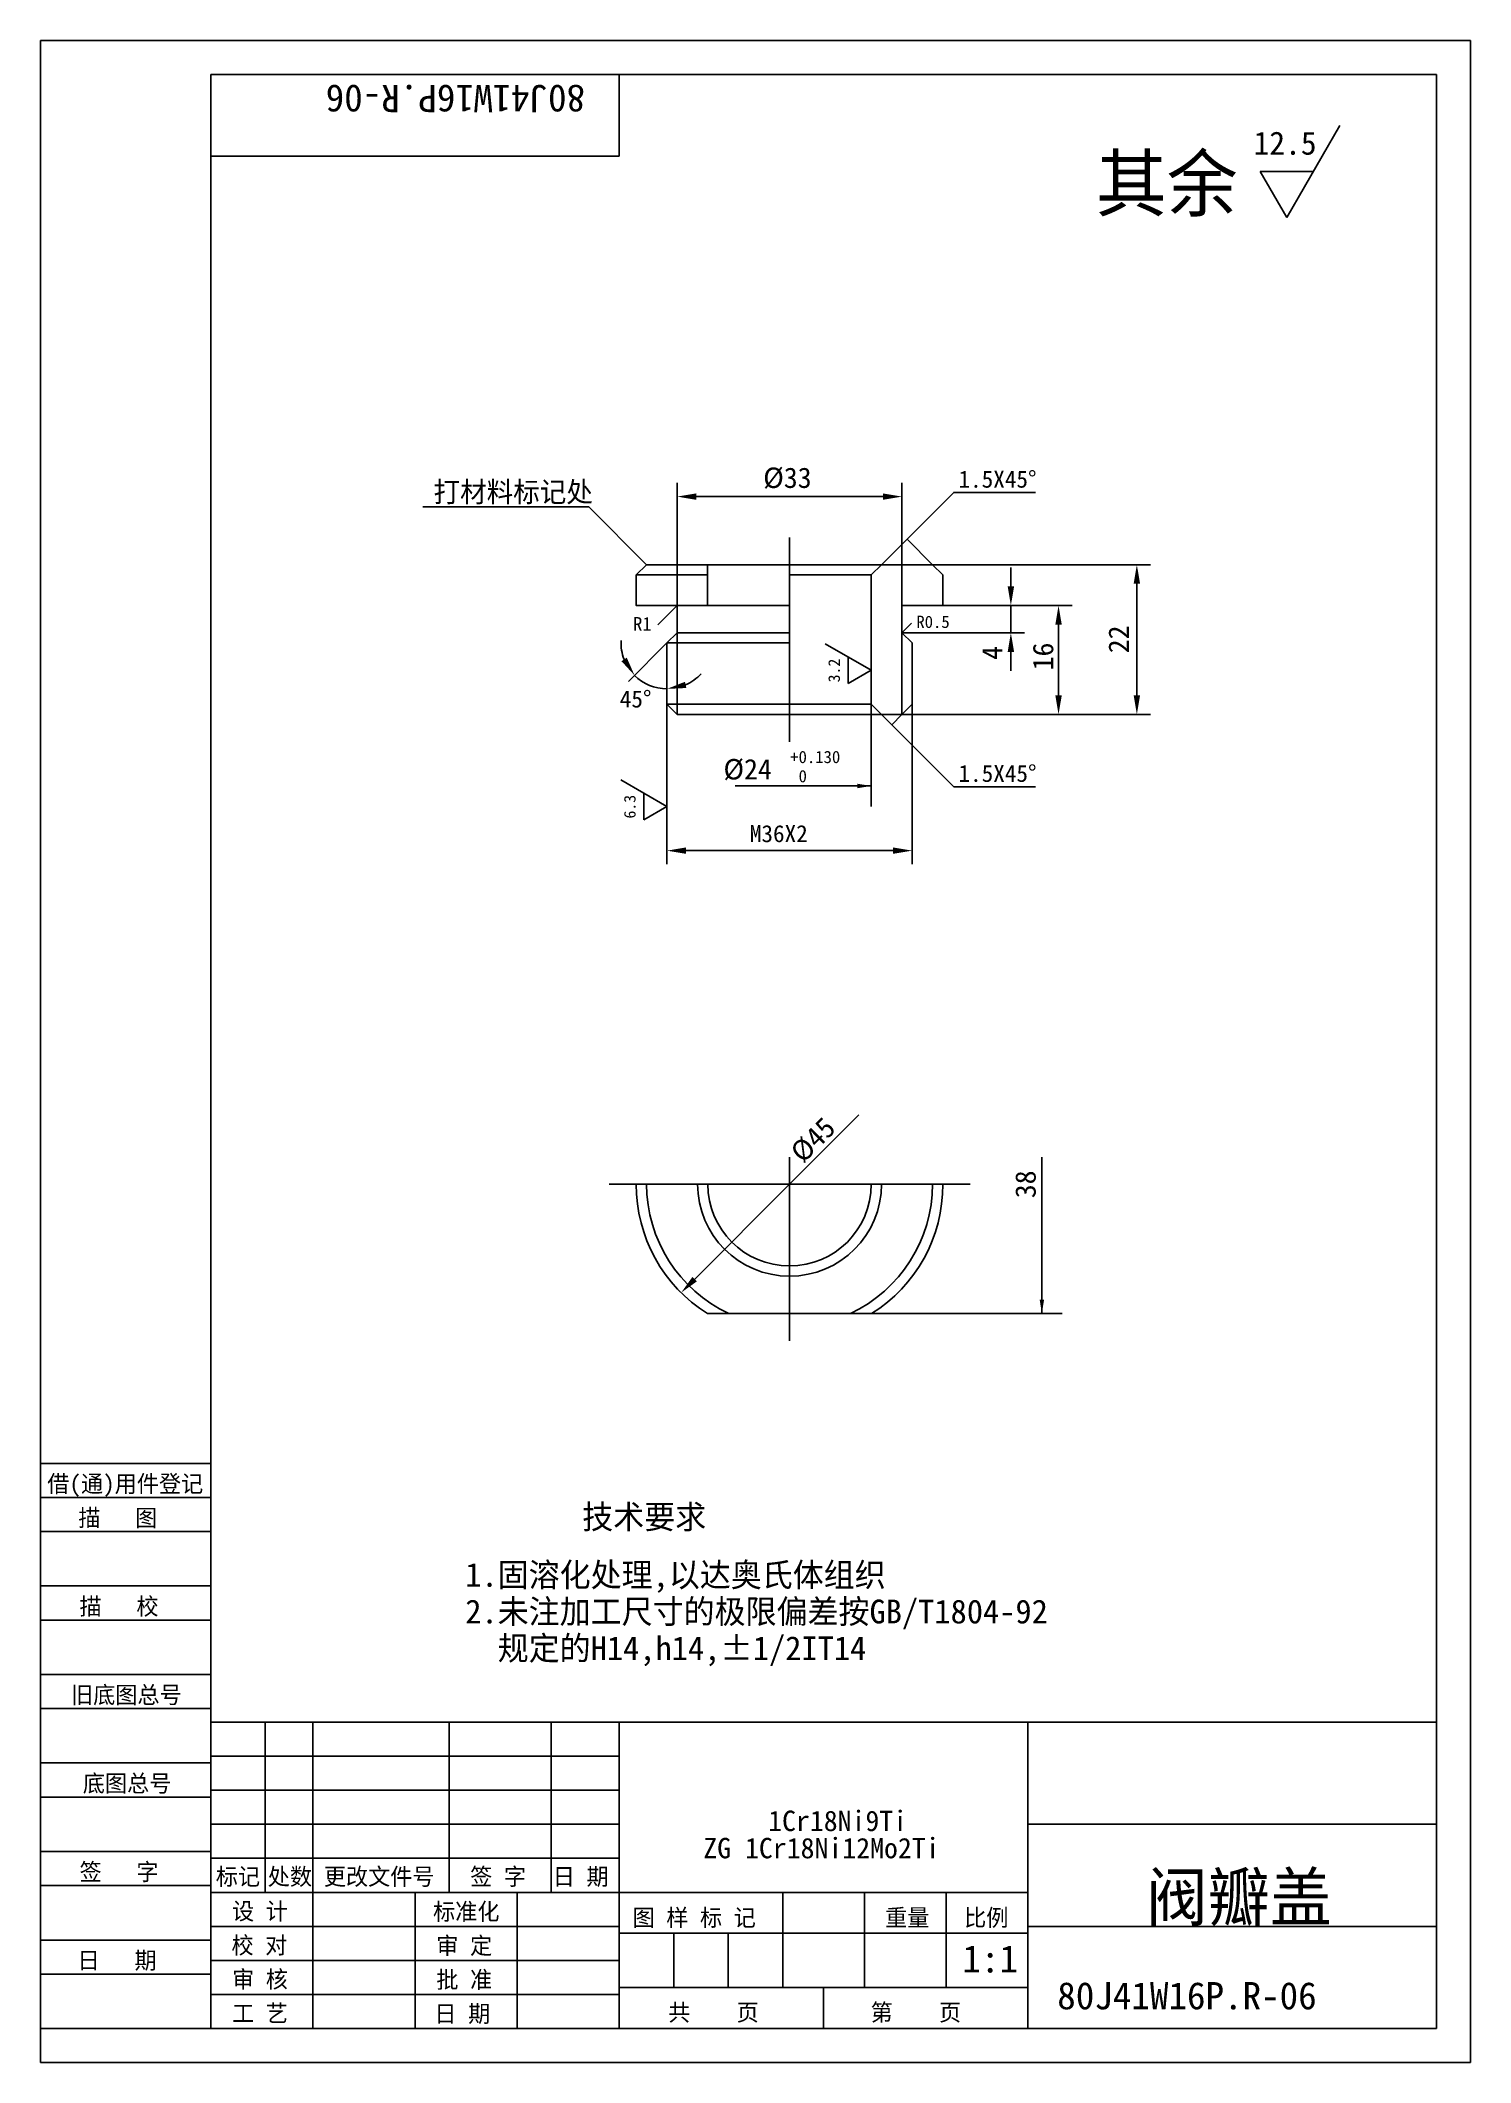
# Model space of a CAD drawing. Header units: metres. Extents: x 0 to 210, y 0 to 297.
import ezdxf

# ---------------------------------------------------------------- set-up
doc = ezdxf.new("R2010")
doc.units = ezdxf.units.M
for name, color, linetype in [('C', 6, 'Continuous'), ('D', 1, 'Continuous'), ('FL', 5, 'Continuous'), ('HA', 5, 'Continuous'), ('T', 7, 'Continuous'), ('TL', 4, 'Continuous')]:
    doc.layers.add(name, color=color, linetype=linetype)

# ---------------------------------------------------------------- blocks, each defined once
blk = doc.blocks.new('TUKUN4')
at = {"layer": 'FL'}
for p, q in [((0, 297), (0, 0)), ((210, 297), (0, 297)), ((210, 0), (210, 297)), ((0, 78), (25, 78)), ((0, 70), (25, 70)), ((0, 65), (25, 65)), ((0, 57), (25, 57)), ((0, 52), (25, 52)), ((33, 25), (33, 50)), ((40, 5), (40, 50)), ((60, 25), (60, 50)), ((75, 25), (75, 50)), ((25, 45), (85, 45)), ((0, 44), (25, 44)), ((0, 39), (25, 39)), ((25, 40), (85, 40)), ((25, 35), (85, 35)), ((0, 31), (25, 31)), ((25, 30), (85, 30)), ((0, 26), (25, 26)), ((70, 5), (70, 25)), ((0, 18), (25, 18)), ((25, 20), (85, 20)), ((25, 15), (85, 15)), ((0, 13), (25, 13)), ((25, 10), (85, 10)), ((0, 0), (210, 0))]:
    blk.add_line(p, q, dxfattribs=at)
at = {"layer": 'TL'}
for p, q in [((25, 5), (25, 292)), ((205, 292), (25, 292)), ((85, 292), (85, 280)), ((205, 5), (205, 292)), ((85, 280), (25, 280)), ((0, 88), (25, 88)), ((0, 83), (25, 83)), ((205, 50), (25, 50)), ((85, 5), (85, 50)), ((145, 5), (145, 50)), ((205, 35), (145, 35)), ((145, 25), (25, 25)), ((55, 5), (55, 25)), ((109, 11), (109, 25)), ((121, 11), (121, 25)), ((133, 11), (133, 25)), ((85, 19), (145, 19)), ((93, 11), (93, 19)), ((101, 11), (101, 19)), ((205, 20), (145, 20)), ((145, 11), (85, 11)), ((115, 5), (115, 11)), ((0, 5), (205, 5))]:
    blk.add_line(p, q, dxfattribs=at)
at = {"layer": 'T'}
for s, p in [('借(通)用件登记', (1, 83.76)), ('描   图', (5.56, 78.76)), ('描   校', (5.74, 65.76)), ('旧底图总号', (4.49, 52.76)), ('底图总号', (6.22, 39.76)), ('签   字', (5.74, 26.76)), ('标记', (25.75, 26.07)), ('处数', (33.38, 26.07)), ('更改文件号', (41.61, 26.07)), ('签 字', (63.1, 26.07)), ('日 期', (75.23, 26.07)), ('设 计', (28.14, 20.99)), ('标准化', (57.65, 20.93)), ('图 样 标 记', (86.95, 20.04)), ('重量', (124.03, 20.04)), ('比例', (135.64, 20.04)), ('校 对', (28.05, 15.99)), ('审 定', (58.13, 15.93)), ('日   期', (5.45, 13.76)), ('审 核', (28.14, 10.99)), ('批 准', (58.13, 10.93)), ('共    页', (92.18, 6.13)), ('第    页', (121.9, 6.13)), ('工 艺', (28.14, 5.99)), ('日 期', (57.84, 5.93))]:
    blk.add_text(s, height=2.5, dxfattribs=at).set_placement(p)

msp = doc.modelspace()

# ---------------------------------------------------------------- linework, layer by layer
at = {"layer": 'C'}
for points in [[(110, 224), (110, 194)], [(110, 133), (110, 106)], [(83.5, 129), (136.5, 129)]]:
    msp.add_lwpolyline(points, dxfattribs=at)
at = {"layer": 'D'}
for p, q in [((190.81, 284.52), (183, 271)), ((183, 271), (179.1, 277.76)), ((179.1, 277.76), (186.9, 277.76)), ((93.5, 214), (93.5, 232)), ((126.5, 214), (126.5, 232)), ((96.3, 230), (123.7, 230)), ((60.51, 228.49), (56.15, 228.49)), ((131, 220), (163, 220)), ((142.5, 216.8), (142.5, 219.6)), ((161, 217.2), (161, 200.8)), ((132.5, 214), (144.5, 214)), ((132.5, 214), (151.5, 214)), ((142.5, 214), (142.5, 210)), ((149.5, 211.2), (149.5, 200.8)), ((115.24, 208.4), (122, 204.5)), ((126.5, 210), (144.5, 210)), ((118.62, 202.55), (118.62, 206.45)), ((142.5, 207.2), (142.5, 204.4)), ((122, 204.5), (118.62, 202.55)), ((92, 199.5), (92, 176)), ((128, 199.5), (128, 176)), ((126.5, 198), (163, 198)), ((126.5, 198), (151.5, 198)), ((85.24, 188.4), (92, 184.5)), ((122, 187.5), (102, 187.5)), ((88.62, 182.55), (88.62, 186.45)), ((92, 184.5), (88.62, 182.55)), ((94.8, 178), (125.2, 178)), ((147.05, 110), (147.05, 133)), ((96.07, 115.07), (110, 129))]:
    msp.add_line(p, q, dxfattribs=at)
for points in [[(123.5, 220), (134.11, 230.61), (146.11, 230.61)], [(89, 220), (80.51, 228.49), (60.51, 228.49)], [(131, 220), (127.25, 223.75)], [(93.5, 214), (90.67, 211.17)], [(126.5, 210), (127.91, 211.41)], [(92, 208.5), (86.34, 202.84)], [(122, 199.5), (122, 184.5)], [(123.5, 198), (134.11, 187.39), (146.11, 187.39)], [(126.5, 198), (125, 196.5)], [(110, 129), (120.18, 139.18)], [(122.05, 110), (150.05, 110)]]:
    msp.add_lwpolyline(points, dxfattribs=at)
for start, end in [(177.02, 201.01), (225, 270), (293.99, 317.98)]:
    msp.add_arc((92, 208.5), 6.74, start, end, dxfattribs=at)
for points in [[(96.3, 230.47), (96.3, 229.53), (93.5, 230)], [(123.7, 230.47), (123.7, 229.53), (126.5, 230)], [(160.53, 217.2), (161.47, 217.2), (161, 220)], [(142.03, 216.8), (142.97, 216.8), (142.5, 214)], [(149.03, 211.2), (149.97, 211.2), (149.5, 214)], [(142.03, 207.2), (142.97, 207.2), (142.5, 210)], [(86.1, 206.34), (85.32, 205.83), (87.24, 203.74)], [(94.84, 201.89), (94.64, 202.8), (92, 201.76)], [(149.03, 200.8), (149.97, 200.8), (149.5, 198)], [(160.53, 200.8), (161.47, 200.8), (161, 198)], [(119.94, 187.17), (122, 187.5), (119.94, 187.83)], [(94.8, 178.47), (94.8, 177.53), (92, 178)], [(125.2, 178.47), (125.2, 177.53), (128, 178)], [(96.4, 114.74), (95.74, 115.4), (94.09, 113.09)], [(146.73, 112.06), (147.05, 110), (147.38, 112.06)]]:
    msp.add_solid(points, dxfattribs=at)
at = {"layer": 'HA'}
for points in [[(93.5, 210), (93.5, 198)], [(126.5, 210), (126.5, 198)]]:
    msp.add_lwpolyline(points, dxfattribs=at)
at = {"layer": 'TL'}
for points in [[(123.5, 220), (89, 220), (87.5, 218.5), (87.5, 214), (93.5, 214), (93.5, 210), (92, 208.5), (92, 199.5), (93.5, 198), (123.5, 198)], [(97.95, 220), (97.95, 214)], [(87.5, 218.5), (97.95, 218.5)], [(110, 218.5), (122, 218.5)], [(93.5, 214), (110, 214)], [(92, 208.5), (110, 208.5)], [(93.5, 210), (110, 210)], [(92, 199.5), (122, 199.5)]]:
    msp.add_lwpolyline(points, dxfattribs=at)
msp.add_lwpolyline([(123.5, 220), (131, 220), (132.5, 218.5), (132.5, 214), (126.5, 214), (126.5, 210), (128, 208.5), (128, 199.5), (126.5, 198), (123.5, 198), (122, 199.5), (122, 218.5)], close=True, dxfattribs=at)
for points in [[(87.5, 129, 0.26), (97.95, 110), (101.06, 110)], [(89, 129, 0.29), (101.06, 110), (118.94, 110, 0.29), (131, 129, 0.29)], [(96.5, 129, 1), (123.5, 129, 1)], [(98, 129, 1), (122, 129, 1)], [(118.94, 110), (122.05, 110, 0.26), (132.5, 129, 0.26)]]:
    msp.add_lwpolyline(points, format="xyb", dxfattribs=at)

# ---------------------------------------------------------------- block references
at = {"layer": 'D'}
msp.add_blockref('TUKUN4', (0, 0), dxfattribs=at)

# ---------------------------------------------------------------- texts
for s, height, rotation, p in [('80J41W16P.R-06', 4, 180, (79.98, 290.46)), ('22', 3, 90, (159.83, 206.99)), ('4', 3, 90, (141.25, 206.02)), ('16', 3, 90, (148.72, 204.48)), ('3.2', 1.7, 90, (117.39, 202.72)), ('6.3', 1.7, 90, (87.39, 182.72)), ('%%C45', 3, 45, (111.96, 131.96)), ('38', 3, 90, (146.15, 126.95))]:
    msp.add_text(s, height=height, rotation=rotation, dxfattribs=at).set_placement(p)
for s, height, p in [('12.5', 3.4, (178.14, 280.22)), ('其余', 8, (155, 272)), ('打材料标记处', 3, (57.72, 229.19)), ('%%C33', 3, (106.13, 231.27)), ('1.5X45%%D', 2.5, (134.81, 231.31)), ('R1', 2, (87.03, 210.31)), ('R0.5', 1.8, (128.62, 210.71)), ('45%%d', 2.5, (85.07, 199.03)), ('%%C24', 3, (100.29, 188.46)), ('+0.130', 1.8, (110.1, 190.86)), ('1.5X45%%D', 2.5, (134.81, 188.1)), (' 0', 1.8, (110.1, 188.04)), ('M36X2', 2.5, (104.17, 179.25)), ('    技术要求', 3.5, (70.03, 78.4)), ('1.固溶化处理,以达奥氏体组织', 3.5, (62.38, 69.89)), ('2.未注加工尺寸的极限偏差按GB/T1804-92          ', 3.5, (62.38, 64.5)), ('  规定的H14,h14,%%P1/2IT14', 3.5, (62.38, 59.11)), ('1Cr18Ni9Ti', 3, (106.86, 34)), ('ZG 1Cr18Ni12Mo2Ti', 3, (97.34, 30)), ('阀瓣盖', 7, (162.32, 20.8)), ('1:1', 4, (135.38, 13.23)), ('80J41W16P.R-06', 4, (149.31, 7.82))]:
    msp.add_text(s, height=height, dxfattribs=at).set_placement(p)

doc.saveas('drawing.dxf')
